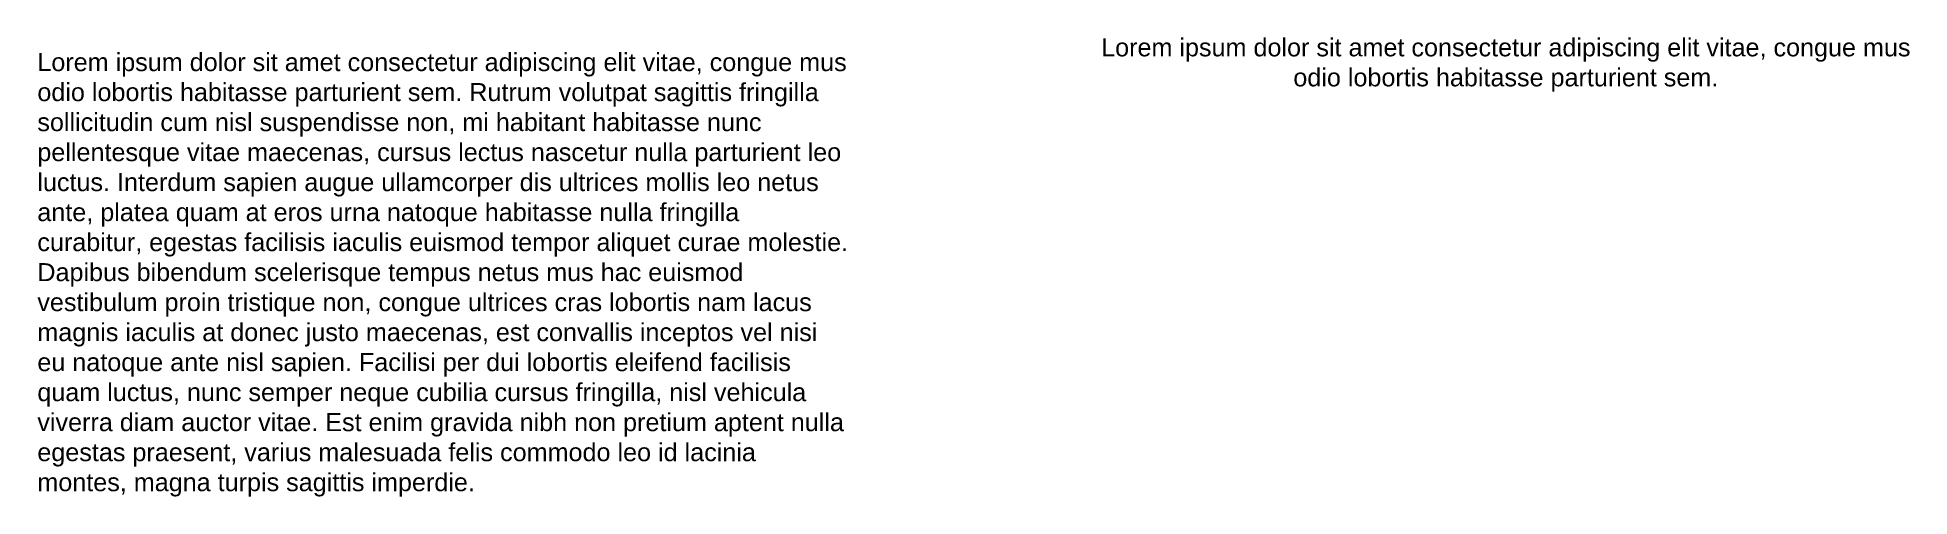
# Model space of a CAD drawing. Header units: inches. Extents: x 0.3 to 21.1, y 0.5 to 5.6.
import ezdxf

# ---------------------------------------------------------------- set-up
doc = ezdxf.new("R2010")
doc.units = ezdxf.units.IN
doc.header["$MEASUREMENT"] = 0
doc.styles.get("Standard").update_dxf_attribs({"font": 'arial.ttf'})

msp = doc.modelspace()

# ---------------------------------------------------------------- texts
at = {"insert": (16.63, 5.553), "char_height": 0.2, "width": 8.98566, "attachment_point": 2}
msp.add_mtext('Lorem ipsum dolor sit amet consectetur adipiscing elit vitae, congue mus odio lobortis habitasse parturient sem.', dxfattribs=at)
at = {"insert": (0.318, 5.389), "char_height": 0.2, "attachment_point": 1}
msp.add_mtext_dynamic_manual_height_columns('Lorem ipsum dolor sit amet consectetur adipiscing elit vitae, congue mus odio lobortis habitasse parturient sem. Rutrum volutpat sagittis fringilla sollicitudin cum nisl suspendisse non, mi habitant habitasse nunc pellentesque vitae maecenas, cursus lectus nascetur nulla parturient leo luctus. Interdum sapien augue ullamcorper dis ultrices mollis leo netus ante, platea quam at eros urna natoque habitasse nulla fringilla curabitur, egestas facilisis iaculis euismod tempor aliquet curae molestie. Dapibus bibendum scelerisque tempus netus mus hac euismod vestibulum proin tristique non, congue ultrices cras lobortis nam lacus magnis iaculis at donec justo maecenas, est convallis inceptos vel nisi eu natoque ante nisl sapien. Facilisi per dui lobortis eleifend facilisis quam luctus, nunc semper neque cubilia cursus fringilla, nisl vehicula viverra diam auctor vitae. Est enim gravida nibh non pretium aptent nulla egestas praesent, varius malesuada felis commodo leo id lacinia montes, magna turpis sagittis imperdie.', width=8.98566, gutter_width=1, heights=[0], dxfattribs=at)

doc.saveas('drawing.dxf')
